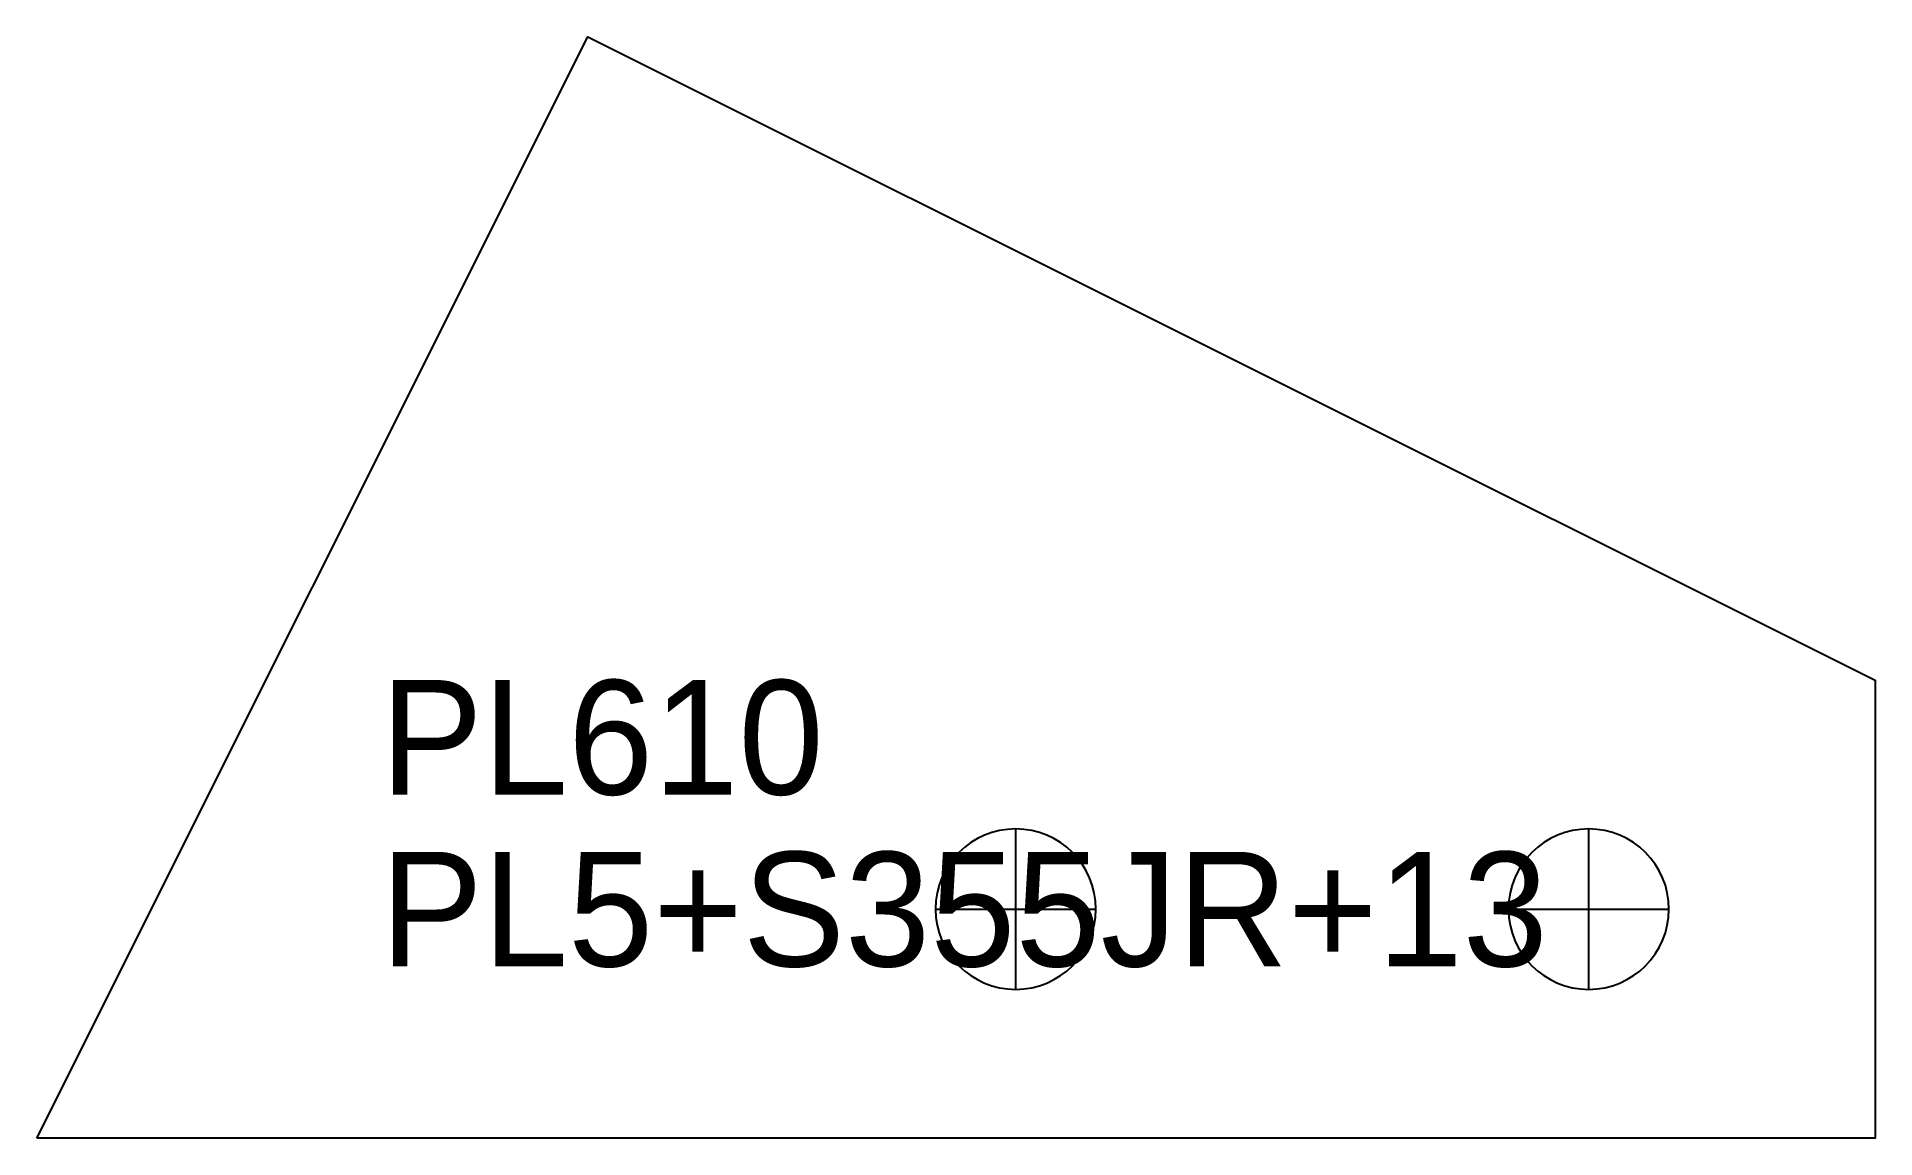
# Model space of a CAD drawing. Extents: x 0 to 160, y 0 to 96.
import ezdxf

# ---------------------------------------------------------------- set-up
doc = ezdxf.new("R2010")
doc.units = 0
for name, color, linetype in [('14', 7, 'CONTINUOUS'), ('CUT', 7, 'CONTINUOUS'), ('SCRIBE', 3, 'CONTINUOUS'), ('TEXT', 7, 'CONTINUOUS')]:
    doc.layers.add(name, color=color, linetype=linetype)

msp = doc.modelspace()

# ---------------------------------------------------------------- linework, layer by layer
at = {"layer": '14', "color": 7, "linetype": 'CONTINUOUS'}
for p, q in [((85.42, 13), (85.42, 27)), ((135.42, 13), (135.42, 27)), ((78.42, 20), (92.42, 20)), ((128.42, 20), (142.42, 20))]:
    msp.add_line(p, q, dxfattribs=at)
for points in [[(85.42, 27, 1), (85.42, 13, 1)], [(135.42, 27, 1), (135.42, 13, 1)]]:
    msp.add_lwpolyline(points, format="xyb", close=True, dxfattribs=at)
at = {"layer": 'CUT', "color": 7, "linetype": 'CONTINUOUS'}
msp.add_lwpolyline([(0, 0), (48.08, 96.16), (160.42, 40), (160.42, 0)], close=True, dxfattribs=at)

# ---------------------------------------------------------------- texts
at = {"layer": 'SCRIBE', "color": 3}
msp.add_text('PL610', height=10, dxfattribs=at).set_placement((30, 30))
at = {"layer": 'TEXT', "color": 7}
msp.add_text('PL5+S355JR+13', height=10, dxfattribs=at).set_placement((30, 15))

doc.saveas('drawing.dxf')
